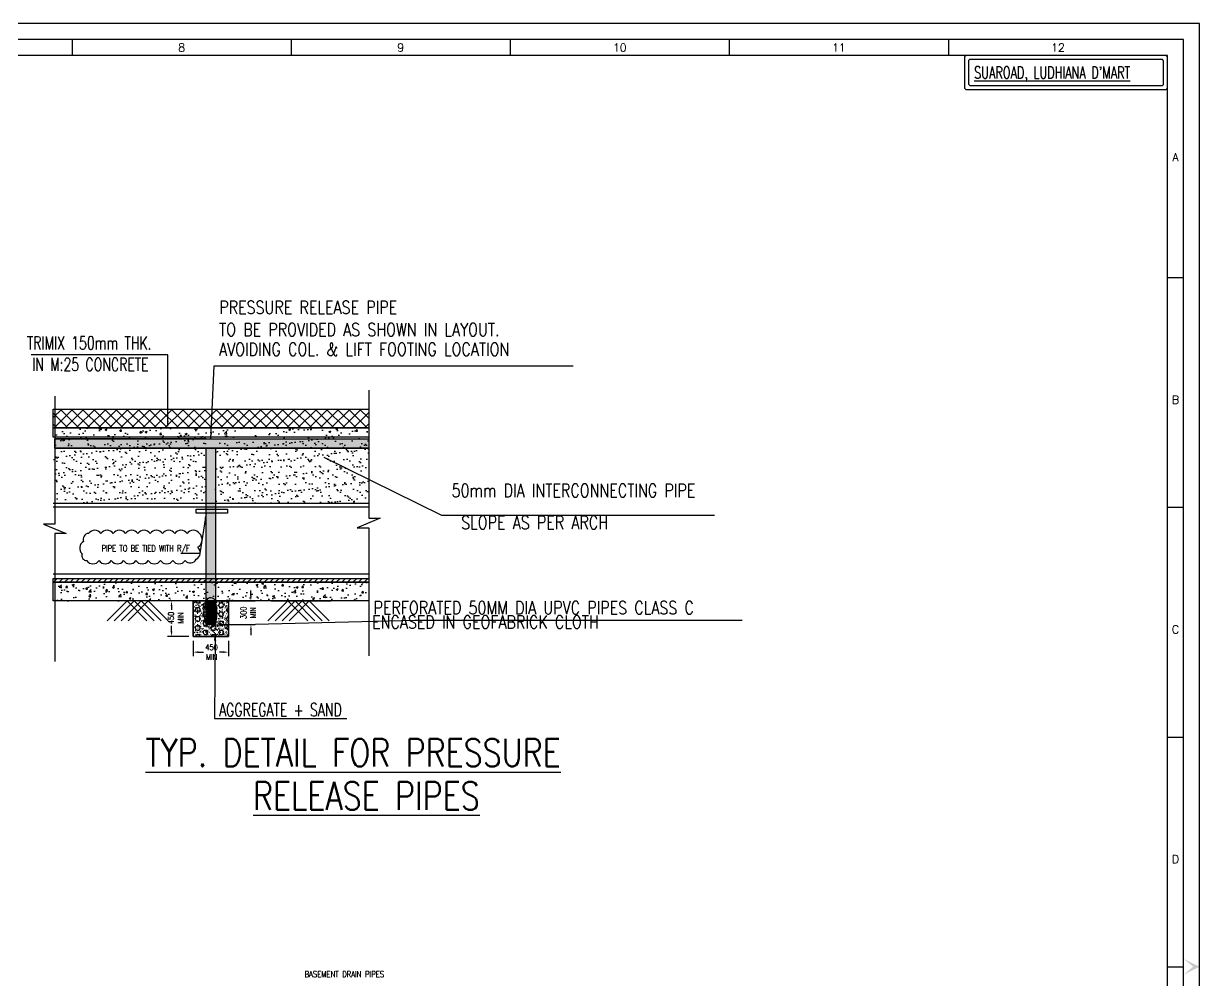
# Model space of a CAD drawing. Extents: x 345615 to 1272425, y -526289 to -156124.
# Drawn here: x 887483 to 943727, y -411667 to -365888 of the extents above; entities that cross this region are included whole.
import ezdxf
from ezdxf.enums import TextEntityAlignment as Align

# ---------------------------------------------------------------- set-up
doc = ezdxf.new("R2010")
doc.units = 0
doc.header["$LTSCALE"] = 500
doc.header["$MEASUREMENT"] = 0
doc.header["$PDMODE"] = 35
doc.header["$PDSIZE"] = -15
doc.layers.get('DEFPOINTS').update_dxf_attribs({"color": 4})
for name, color, linetype in [('CLOUD', 7, 'Continuous'), ('DIM', 5, 'Continuous'), ('Pipes', 1, 'Continuous'), ('PNA', 10, 'Continuous'), ('S-BEAM OUTER', 4, 'Continuous'), ('S-BRECK LINE', 8, 'Continuous'), ('S-CONCRET LINE', 4, 'Continuous'), ('S-DIM-1', 5, 'Continuous'), ('S-FILLING', 9, 'Continuous'), ('S-HATCH', 253, 'Continuous'), ('S-PCC', 9, 'Continuous'), ('S-REINFORCEMENT', 6, 'Continuous'), ('S-TEXT-1', 4, 'Continuous'), ('SCHEDULE LINE-1', 7, 'Continuous'), ('SHEET', 7, 'Continuous'), ('TITLE', 4, 'Continuous')]:
    doc.layers.add(name, color=color, linetype=linetype)
doc.styles.add('ROMANS', font='simplex.shx', dxfattribs={"width": 0.8, "height": 275, "bigfont": 'bigfont.shx'})
doc.dimstyles.new('dim100', dxfattribs={"dimtxt": 250, "dimasz": 250, "dimexe": 200, "dimexo": 200, "dimgap": 100, "dimtad": 1, "dimdec": 0, "dimzin": 0, "dimdsep": 46, "dimtxsty": 'ROMANS', "dimcen": 0, "dimclrd": 5, "dimclre": 5, "dimclrt": 4, "dimadec": 0, "dimazin": 0, "dimtfac": 1, "dimtdec": 0, "dimtix": 1, "dimtofl": 0, "dimtmove": 2, "dimatfit": 3, "dimfxl": 0, "dimtolj": 1, "dimtzin": 0, "dimlwd": -1, "dimlwe": -1, "dimarcsym": 0})
doc.dimstyles.new('dim33.33', dxfattribs={"dimtxt": 250, "dimasz": 250, "dimexe": 200, "dimexo": 200, "dimgap": 100, "dimtad": 1, "dimdec": 0, "dimlfac": 0.333331, "dimzin": 0, "dimdsep": 46, "dimtxsty": 'ROMANS', "dimcen": 0, "dimclrd": 5, "dimclre": 5, "dimclrt": 4, "dimadec": 0, "dimazin": 0, "dimtfac": 1, "dimtdec": 0, "dimtix": 1, "dimtofl": 0, "dimtmove": 2, "dimatfit": 3, "dimfxl": 0, "dimtolj": 1, "dimtzin": 0, "dimlwd": -1, "dimlwe": -1, "dimarcsym": 0})
doc.dimstyles.new('YOGITA', dxfattribs={"dimtxt": 375, "dimasz": 350, "dimexe": 100, "dimexo": 100, "dimgap": 100, "dimtad": 1, "dimdec": 0, "dimzin": 0, "dimdsep": 46, "dimtxsty": 'ROMANS', "dimsah": 1, "dimcen": 0, "dimclrd": 5, "dimclre": 5, "dimclrt": 4, "dimadec": 0, "dimazin": 0, "dimtfac": 1, "dimtdec": 0, "dimtmove": 0, "dimatfit": 3, "dimfxl": 0, "dimfrac": 1, "dimtolj": 1, "dimtzin": 0, "dimarcsym": 0})

# ---------------------------------------------------------------- blocks, each defined once
blk = doc.blocks.new('FOLDER')
at = {"layer": 'PNA'}
for points in [[(-1250, 2500), (0, 0), (0, 1000)], [(1250, 2500), (0, 0), (0, 1000)]]:
    blk.add_solid(points, dxfattribs=at)
blk = doc.blocks.new('zw$C05B')
at = {"flags": 128}
blk.add_lwpolyline([(0, 0), (82749, 0), (82749, 58210), (0, 58210)], close=True, dxfattribs=at)
at = {"layer": 'PNA'}
for p, q in [((48106, 57718), (48106, 57226)), ((54838, 57718), (54838, 57226)), ((61569, 57718), (61569, 57226)), ((68301, 57718), (68301, 57226)), ((75033, 57718), (75033, 57226)), ((81765, 50402), (82257, 50402)), ((81765, 43342), (82257, 43342)), ((81765, 36282), (82257, 36282)), ((81765, 29223), (82257, 29223))]:
    blk.add_line(p, q, dxfattribs=at)
at = {"layer": 'PNA', "color": 1}
for points in [[(984, 492), (82257, 492), (82257, 57718), (984, 57718)], [(1968, 984), (81765, 984), (81765, 57226), (1968, 57226)]]:
    blk.add_lwpolyline(points, close=True, dxfattribs=at)
at = {"layer": 'PNA', "xscale": 0.1967862005670764, "yscale": 0.1967862005670764, "zscale": 0.1967862005670764, "rotation": 90}
blk.add_blockref('FOLDER', (82749, 29223), dxfattribs=at)
at = {"layer": 'PNA', "style": 'ROMANS'}
for s, p in [('8', (51473, 57472)), ('9', (58204, 57472)), ('10', (64936, 57472)), ('11', (71668, 57472)), ('12', (78400, 57472)), ('A', (82011, 54102)), ('B', (82011, 46649)), ('C', (82011, 39589)), ('D', (82011, 32529))]:
    blk.add_text(s, height=246, dxfattribs=at).set_placement(p, align=Align.MIDDLE)
blk = doc.blocks.new('*D780')
at = {"layer": 'DEFPOINTS', "color": 0}
for p in [(896665, -393509), (896665, -394644), (898359, -394644)]:
    blk.add_point(p, dxfattribs=at)
at = {"layer": 'Pipes', "color": 5}
for p, q in [((898359, -393259), (898359, -393009)), ((896865, -393509), (898559, -393509)), ((896865, -394644), (898559, -394644)), ((898359, -394894), (898359, -395144))]:
    blk.add_line(p, q, dxfattribs=at)
for points in [[(898318, -393259), (898401, -393259), (898359, -393509)], [(898318, -394894), (898401, -394894), (898359, -394644)]]:
    blk.add_solid(points, dxfattribs=at)
at = {"layer": 'Pipes', "color": 4, "insert": (898233, -394077), "char_height": 275, "attachment_point": 5, "rotation": 90, "style": 'ROMANS'}
blk.add_mtext('\\A1;300 \\PMIN', dxfattribs=at)
blk = doc.blocks.new('*D781')
at = {"layer": 'DEFPOINTS', "color": 0}
for p in [(895609, -393509), (894562, -395212), (895591, -395212)]:
    blk.add_point(p, dxfattribs=at)
at = {"layer": 'Pipes', "color": 5}
for p, q in [((895409, -393509), (894362, -393509)), ((894562, -393759), (894562, -393943)), ((894562, -394962), (894562, -394709)), ((895391, -395212), (894362, -395212))]:
    blk.add_line(p, q, dxfattribs=at)
for points in [[(894520, -393759), (894603, -393759), (894562, -393509)], [(894520, -394962), (894603, -394962), (894562, -395212)]]:
    blk.add_solid(points, dxfattribs=at)
at = {"layer": 'Pipes', "color": 4, "insert": (894765, -394326), "char_height": 275, "attachment_point": 5, "rotation": 90, "style": 'ROMANS'}
blk.add_mtext('\\A1;450 \\PMIN', dxfattribs=at)
blk = doc.blocks.new('*D782')
at = {"layer": 'DEFPOINTS', "color": 0}
for p in [(895591, -395212), (897293, -395212), (895591, -395959)]:
    blk.add_point(p, dxfattribs=at)
at = {"layer": 'Pipes', "color": 5}
for p, q in [((895591, -395412), (895591, -396159)), ((897293, -395412), (897293, -396159)), ((895841, -395959), (896094, -395959)), ((897043, -395959), (896860, -395959))]:
    blk.add_line(p, q, dxfattribs=at)
for points in [[(895841, -395918), (895841, -396001), (895591, -395959)], [(897043, -395918), (897043, -396001), (897293, -395959)]]:
    blk.add_solid(points, dxfattribs=at)
at = {"layer": 'Pipes', "color": 4, "insert": (896477, -395959), "char_height": 275, "attachment_point": 5, "style": 'ROMANS'}
blk.add_mtext('\\A1;450 \\PMIN', dxfattribs=at)

msp = doc.modelspace()

# ---------------------------------------------------------------- hatches: boundary and pattern name
at = {"layer": 'Pipes'}
h = msp.add_hatch(dxfattribs=at)
h.set_pattern_fill('ANSI31', color=1, scale=10)
h.set_pattern_definition([(45, (-1294620.3732, 435398.4122), (-0.8838834765, 0.8838834765), [])])
h.paths.add_polyline_path([(896219.988, -386207.808), (896664.593, -386207.808), (896664.593, -393509.493), (896219.988, -393509.493)])
h.paths.add_polyline_path([(888981.025, -385747.808), (903990.704, -385747.808), (903990.704, -386207.808), (888981.025, -386207.808)])
h = msp.add_hatch(dxfattribs=at)
h.set_pattern_fill('AR-SAND', color=251, scale=100)
h.set_pattern_definition([(37.5, (-1294620.37, 435398.41), (-6.299336, 192.682377), [0, -152, 0, -170, 0, -162.5]), (7.5, (-1294620.37, 435398.4), (176.97767, 282.214607), [0, -82, 0, -137, 0, -52.5]), (327.5, (-1294743.37, 435398.41), (311.414186, 0.565905), [0, -50, 0, -180, 0, -235]), (317.5, (-1294743.37, 435398.4), (300.61266, 87.767556), [0, -25, 0, -118, 0, -135])])
h.paths.add_polyline_path([(895591.222, -393509.495), (897293.357, -393509.486), (897293.363, -395211.626), (895591.228, -395211.634)])
h = msp.add_hatch(dxfattribs=at)
h.set_pattern_fill('HEX', color=253, scale=1000)
h.set_pattern_definition([(0, (-1294620.37, 435398.41), (0, 216.50635), [125, -250]), (120, (-1294620.37, 435398.41), (-187.5, -108.253175), [125, -250]), (60, (-1294495.37, 435398.41), (-187.5, 108.253175), [125, -250])])
h.paths.add_polyline_path([(895591.222, -393509.495), (897293.357, -393509.486), (897293.363, -395211.626), (895591.228, -395211.634)])
h = msp.add_hatch(dxfattribs=at)
h.set_pattern_fill('DOTS', color=4, scale=200)
h.set_pattern_definition([(0, (-1294620.373, 435398.412), (6.25, 12.5), [0, -12.5])])
h.paths.add_polyline_path([(896219.987, -393509.492), (896664.593, -393509.492), (896664.593, -394644.256), (896219.987, -394644.256)])
at = {"layer": 'S-FILLING', "linetype": 'ByBlock'}
h = msp.add_hatch(dxfattribs=at)
h.set_pattern_fill('AR-SAND', color=256, scale=300, style=0)
h.set_pattern_definition([(37.5, (-28852924.5, 1685679.2), (-18.8980074, 578.047131), [0, -456, 0, -510, 0, -487.5]), (7.5, (-28852924.5, 1685679.2), (530.933012, 846.64382), [0, -246, 0, -411, 0, -157.5]), (327.5, (-28853293.5, 1685679.2), (934.2425585, 1.697716), [0, -150, 0, -540, 0, -705]), (317.5, (-28853293.5, 1685679.2), (901.837981, 263.30267), [0, -75, 0, -354, 0, -405])])
h.paths.add_polyline_path([(903990.705, -385679.503), (896669.988, -385679.507), (896669.988, -388829.503), (903990.706, -388829.503)])
h.paths.add_polyline_path([(896219.988, -385679.507), (888899.272, -385679.51), (888899.271, -388829.503), (896219.988, -388829.503)])
h.paths.add_polyline_path([(890884.46, -387259.824), (893884.46, -387259.824), (893884.46, -386134.824), (890884.46, -386134.824)], flags=24)
h.paths.add_polyline_path([(889686.246, -388711.899), (895757.675, -388711.899), (895757.675, -386997.614), (889686.246, -386997.614)], flags=24)
at = {"layer": 'S-HATCH', "linetype": 'ByBlock'}
h = msp.add_hatch(dxfattribs=at)
h.set_pattern_fill('ANSI37', color=256, scale=3000)
h.set_pattern_definition([(45, (-26335487.42, 881263.53), (-265.165043, 265.165043), []), (135, (-26335487.42, 881263.53), (-265.165043, -265.165043), [])])
h.paths.add_polyline_path([(888899.272, -385229.51), (888899.272, -384329.51), (903990.704, -384329.504), (903990.704, -385229.504)])
at = {"layer": 'S-HATCH'}
h = msp.add_hatch(dxfattribs=at)
h.set_pattern_fill('ANSI31', color=256, scale=1500, style=0)
h.set_pattern_definition([(45, (-28907056.69, 1682130.9), (-132.5825215, 132.5825215), [])])
h.paths.add_polyline_path([(888899.272, -392609.496), (888899.272, -392429.508), (903990.704, -392429.501), (903990.705, -392609.489)])
at = {"layer": 'S-PCC', "linetype": 'ByBlock'}
h = msp.add_hatch(dxfattribs=at)
h.set_pattern_fill('AR-CONC,_O', color=256, scale=133.333333)
h.set_pattern_definition([(50, (-33167375.6, 437425), (956.34691, -83.669513), [100, -1100]), (355, (-33167375.6, 437425), (-185.001778, 1002.922845), [80, -880]), (100.4514445, (-33167295.9, 437418.1), (771.34513, 919.253321), [84.986923, -934.85615]), (46.1842, (-33167375.6, 437691.7), (1422.98844, -220.692374), [150, -1650]), (96.6356355, (-33167257, 437673.3), (1246.21593, 1298.8248), [127.480456, -1402.285013]), (351.184164, (-33167375.6, 437691.7), (1246.215927, 1298.8248), [120, -1320]), (21, (-33167242.25, 437625), (795.87607, -536.825188), [100, -1100]), (326, (-33167242.3, 437625), (324.420443, 966.866727), [80, -880]), (71.4514447, (-33167175.9, 437580.3), (1120.296502, 430.041537), [84.98692, -934.85615]), (37.5, (-33167375.6, 437425.03), (16.2131404, 443.8584718), [0, -869.333333, 0, -893.333333, 0, -883.333333]), (7.5, (-33167375.6, 437425.03), (350.759383, 525.8822825), [0, -509.333333, 0, -849.333333, 0, -336.666667]), (327.5, (-33167672.92, 437425.03), (711.7632482, -30.0731623), [0, -333.333333, 0, -1040, 0, -1380]), (317.5, (-33167806.25, 437425.03), (777.581559, 133.47331), [0, -433.333333, 0, -690.666667, 0, -980])])
h.paths.add_polyline_path([(888899.272, -385679.51), (888899.272, -385229.51), (903990.704, -385229.503), (903990.704, -385679.503)])
h = msp.add_hatch(dxfattribs=at)
h.set_pattern_fill('AR-CONC,_O', color=256, scale=133.333333)
h.set_pattern_definition([(50, (-33328985.1, 430044.9), (956.34691, -83.669513), [100, -1100]), (355, (-33328985.1, 430044.9), (-185.001778, 1002.922845), [80, -880]), (100.4514445, (-33328905.4, 430038), (771.34513, 919.253321), [84.986923, -934.85615]), (46.1842, (-33328985.1, 430311.6), (1422.98844, -220.692374), [150, -1650]), (96.6356355, (-33328866.5, 430293.2), (1246.21593, 1298.8248), [127.480456, -1402.285013]), (351.184164, (-33328985.1, 430311.6), (1246.215927, 1298.8248), [120, -1320]), (21, (-33328851.8, 430244.9), (795.87607, -536.825188), [100, -1100]), (326, (-33328851.8, 430244.9), (324.420443, 966.866727), [80, -880]), (71.4514447, (-33328785.5, 430200.2), (1120.296502, 430.041537), [84.98692, -934.85615]), (37.5, (-33328985.1, 430044.94), (16.2131404, 443.8584718), [0, -869.333333, 0, -893.333333, 0, -883.333333]), (7.5, (-33328985.1, 430044.94), (350.759383, 525.8822825), [0, -509.333333, 0, -849.333333, 0, -336.666667]), (327.5, (-33329282.44, 430044.94), (711.7632482, -30.0731623), [0, -333.333333, 0, -1040, 0, -1380]), (317.5, (-33329415.8, 430044.94), (777.581559, 133.47331), [0, -433.333333, 0, -690.666667, 0, -980])])
h.paths.add_polyline_path([(888899.272, -393509.481), (888899.272, -392609.481), (903990.705, -392609.504), (903990.705, -393509.504)])

# ---------------------------------------------------------------- linework, layer by layer
at = {"linetype": 'ByBlock', "lineweight": -2}
msp.add_lwpolyline([(895893.841, -390277.21, 0.52056705), (895305.467, -390277.21, 0.52056705), (894717.093, -390277.21, 0.52056705), (894128.719, -390277.21, 0.52056705), (893540.345, -390277.21, 0.52056705), (892951.972, -390277.21, 0.52056705), (892363.598, -390277.21, 0.52056705), (891775.224, -390277.21, 0.52056705), (891186.85, -390277.21, 0.52056705), (890598.476, -390277.21, 0.52056705), (890358.325, -390669.541, 0.52056705), (890288.485, -391253.756, 0.52056705), (890506.183, -391582.757, 0.52056705), (891094.557, -391582.757, 0.52056705), (891682.931, -391582.757, 0.52056705), (892271.305, -391582.757, 0.52056705), (892859.679, -391582.757, 0.52056705), (893448.053, -391582.757, 0.52056705), (894036.427, -391582.757, 0.52056705), (894624.801, -391582.757, 0.52056705), (895213.175, -391582.757, 0.52056705), (895745.339, -391519.428, 0.52056705), (895815.18, -390935.214, 0.52056705)], format="xyb", close=True, dxfattribs=at)
at = {"layer": 'DIM', "linetype": 'Continuous'}
msp.add_lwpolyline([(895736.991, -389125.395), (897238.752, -389125.395), (897238.752, -389313.588), (895736.991, -389313.588)], close=True, dxfattribs=at)
at = {"layer": 'Pipes'}
for p, q in [((895591.222, -393509.495), (897293.365, -393509.493)), ((897293.359, -394076.866), (897292.628, -394048.075)), ((895591.236, -395211.634), (897293.363, -395211.62))]:
    msp.add_line(p, q, dxfattribs=at)
at = {"layer": 'Pipes', "color": 1}
for p, q in [((895591.222, -393509.495), (895591.236, -395211.633)), ((897293.365, -393509.486), (897293.363, -395211.626)), ((897293.363, -395211.626), (895591.236, -395211.625))]:
    msp.add_line(p, q, dxfattribs=at)
for points in [[(888981.025, -385747.808), (903990.704, -385747.808), (903990.704, -386207.808), (888981.025, -386207.808)], [(896219.988, -386207.808), (896664.593, -386207.808), (896664.593, -393509.493), (896219.988, -393509.493)]]:
    msp.add_lwpolyline(points, close=True, dxfattribs=at)
at = {"layer": 'Pipes', "color": 4}
for points in [[(895591.222, -393509.495), (897293.357, -393509.486), (897293.363, -395211.626), (895591.228, -395211.634)], [(896219.987, -393509.492), (896664.593, -393509.492), (896664.593, -394644.256), (896219.987, -394644.256)]]:
    msp.add_lwpolyline(points, close=True, dxfattribs=at)
at = {"layer": 'Pipes', "color": 3}
msp.add_lwpolyline([(896219.988, -393509.492, 0.197937926), (896219.988, -394644.256, 0.555116491), (896664.593, -394635.877, 0.132684168), (896664.593, -393531.882, 0.735399806), (896219.987, -393509.492, -31.763472057)], format="xyb", dxfattribs=at)
at = {"layer": 'S-BEAM OUTER'}
for p, q in [((896219.988, -385747.811), (888981.025, -385747.808)), ((888981.025, -385747.808), (903990.704, -385747.808)), ((888981.025, -386207.808), (896219.988, -386207.808)), ((896664.593, -386207.808), (903990.704, -386207.808))]:
    msp.add_line(p, q, dxfattribs=at)
for points in [[(896219.988, -385747.811), (896219.988, -385747.808), (896664.593, -385747.808)], [(896664.593, -386207.808), (896664.593, -394644.256), (896219.988, -394644.256), (896219.988, -386207.808)]]:
    msp.add_lwpolyline(points, dxfattribs=at)
at = {"layer": 'S-BRECK LINE'}
for points in [[(903990.704, -383429.549), (903990.706, -389553.892), (904540.202, -389553.892), (903441.211, -390005.154), (903990.706, -390005.154), (903990.703, -396129.497)], [(888981.026, -383711.849), (888981.023, -389836.192), (888431.528, -389836.192), (889530.519, -390287.454), (888981.023, -390287.454), (888981.027, -396411.797)]]:
    msp.add_lwpolyline(points, dxfattribs=at)
at = {"layer": 'S-CONCRET LINE', "ltscale": 2500}
for p, q in [((888899.271, -388829.503), (903990.706, -388829.503)), ((888899.272, -392429.504), (903990.705, -392429.504))]:
    msp.add_line(p, q, dxfattribs=at)
at = {"layer": 'S-HATCH'}
for points in [[(888899.272, -385229.51), (888899.272, -384329.51), (903990.704, -384329.504), (903990.704, -385229.504)], [(888899.272, -392609.496), (888899.272, -392429.508), (903990.704, -392429.501), (903990.705, -392609.489)]]:
    msp.add_lwpolyline(points, close=True, dxfattribs=at)
at = {"layer": 'S-PCC'}
for p, q in [((894242.679, -393509.493), (891396.51, -393509.493)), ((899332.95, -393509.496), (902179.118, -393509.496))]:
    msp.add_line(p, q, dxfattribs=at)
for points in [[(888899.272, -385679.51), (888899.272, -385229.51), (903990.704, -385229.503), (903990.704, -385679.503)], [(888899.272, -393509.481), (888899.272, -392609.481), (903990.705, -392609.504), (903990.705, -393509.504)]]:
    msp.add_lwpolyline(points, close=True, dxfattribs=at)
for points in [[(893387.805, -394464.09), (892433.211, -393509.496), (891478.616, -394464.09)], [(893725.305, -394464.09), (892770.711, -393509.496), (891816.116, -394464.09)], [(894062.805, -394464.09), (893108.211, -393509.496), (892153.616, -394464.09)], [(894400.305, -394464.09), (893445.711, -393509.496), (892491.116, -394464.09)], [(899175.324, -394464.093), (900129.918, -393509.499), (901084.512, -394464.093)], [(899512.824, -394464.093), (900467.418, -393509.499), (901422.012, -394464.093)], [(899850.324, -394464.093), (900804.918, -393509.499), (901759.512, -394464.093)], [(900187.824, -394464.093), (901142.418, -393509.499), (902097.012, -394464.093)]]:
    msp.add_lwpolyline(points, dxfattribs=at)
at = {"layer": 'S-REINFORCEMENT', "color": 5}
for points in [[(903990.706, -389029.503), (888899.271, -389029.503)], [(903990.705, -392229.504), (888899.271, -392229.504)]]:
    msp.add_lwpolyline(points, dxfattribs=at)
at = {"layer": 'SCHEDULE LINE-1', "color": 2}
for points in [[(932487.478, -367512.916), (932487.478, -368950.416, 0.414213562), (932581.228, -369044.166), (942101.512, -369044.166, 0.414213562), (942195.262, -368950.416), (942195.262, -367512.916, 0.414213562), (942101.512, -367419.166), (932581.228, -367419.166, 0.414213562)], [(932674.978, -367700.416), (932674.978, -368756.666, 0.414213562), (932774.978, -368856.666), (941914.012, -368856.666, 0.414213562), (942007.762, -368762.916), (942007.762, -367700.416, 0.414213562), (941914.012, -367606.666), (932768.728, -367606.666, 0.414213562)]]:
    msp.add_lwpolyline(points, format="xyb", close=True, dxfattribs=at)

# ---------------------------------------------------------------- block references
at = {"layer": 'SHEET', "xscale": 1.556519070149563, "yscale": 1.556519070149563, "zscale": 1.556519070149563}
msp.add_blockref('zw$C05B', (814927, -456492.771), dxfattribs=at)

# ---------------------------------------------------------------- texts
at = {"layer": 'S-TEXT-1', "style": 'ROMANS'}
for s, height, width, p in [('PRESSURE RELEASE PIPE', 625, 0.8, (896845.483, -379465.836)), ('TO BE PROVIDED AS SHOWN IN LAYOUT.', 625, 0.8, (896834.168, -380531.811)), ('TRIMIX 150mm THK.', 625, 0.7, (887643.751, -381165.568)), ('AVOIDING COL. & LIFT FOOTING LOCATION ', 625, 0.8, (896834.168, -381473.24)), ('IN M:25 CONCRETE', 625, 0.7, (887893.751, -382196.282)), ('50mm DIA INTERCONNECTING PIPE', 625, 0.8, (907956.943, -388226.73)), ('SLOPE AS PER ARCH', 625, 0.8, (908413.13, -389757.844)), ('PERFORATED 50MM DIA UPVC PIPES CLASS C', 625, 0.8, (904223.425, -393836.029)), ('ENCASED IN GEOFABRICK CLOTH', 625, 0.8, (904153.12, -394519.042)), ('BASEMENT DRAIN PIPES', 300, 0.8, (900922.399, -411363.937))]:
    msp.add_text(s, height=height, dxfattribs=dict(at, width=width)).set_placement(p, align=Align.MIDDLE_LEFT)
at = {"layer": 'S-TEXT-1', "style": 'ROMANS', "width": 0.7}
for s, height, p in [('PIPE TO BE TIED WITH R/F', 300, (891221.302, -391146.863)), ('AGGREGATE + SAND ', 625, (896832.967, -399028.219))]:
    msp.add_text(s, height=height, dxfattribs=at).set_placement(p)
at = {"layer": 'TITLE', "style": 'ROMANS', "width": 0.7}
msp.add_text("%%USUAROAD, LUDHIANA D'MART", height=562.5, dxfattribs=at).set_placement((932950.713, -368231.666), align=Align.MIDDLE_LEFT)
at = {"layer": 'TITLE', "style": 'ROMANS', "width": 0.8}
for s, p in [('%%UTYP. DETAIL FOR PRESSURE', (893311.974, -401432.14)), ('%%URELEASE PIPES', (898461.694, -403498.371))]:
    msp.add_text(s, height=1329.23077, dxfattribs=at).set_placement(p)

# ---------------------------------------------------------------- dimensions: what is measured, and where the dimension line sits
at = {"layer": 'Pipes', "color": 1}
for base, p1, p2, text, picture, middle in [((898359.457, -394644.256), (896664.593, -393509.493), (896664.593, -394644.256), '300 \\PMIN', '*D780', (898233.264, -394076.875)), ((894561.505, -395211.625), (895608.939, -393509.497), (895591.236, -395211.625), '450 \\PMIN', '*D781', (894765.441, -394326.19))]:
    dim = msp.add_linear_dim(base=base, p1=p1, p2=p2, angle=90, text=text, dimstyle='dim100', override={"dimarcsym": 1}, dxfattribs=at)
    dim.commit()
    dim.dimension.update_dxf_attribs({"geometry": picture, "text_midpoint": middle, "dimtype": 160})
dim = msp.add_linear_dim(base=(895591.244, -395959.314), p1=(897293.363, -395211.62), p2=(895591.244, -395211.634), text='450 \\PMIN', dimstyle='dim100', override={"dimarcsym": 1}, dxfattribs=at)
dim.commit()
dim.dimension.update_dxf_attribs({"geometry": '*D782', "text_midpoint": (896476.669, -395959.314), "dimtype": 160})

# ---------------------------------------------------------------- leaders
for points, dimstyle, override in [([(894384.46, -385145.298), (894384.46, -381737.408), (887856.586, -381737.408)], 'dim100', {"dimgap": 100, "dimtad": 0}), ([(901850.61, -386637.867), (907480.878, -389407.002), (920533.276, -389407.002)], 'dim33.33', {"dimgap": 100, "dimtad": 0}), ([(896219.988, -389313.588), (895914.218, -391239.209), (895003.064, -391239.209)], 'dim100', {"dimgap": 100, "dimtad": 0, "dimfxl": 50, "dimarcsym": 1}), ([(896664.593, -394672.671), (906193.454, -394430.739), (921855.133, -394430.739)], 'dim33.33', {"dimgap": 100, "dimtad": 0})]:
    msp.add_leader(points, dimstyle=dimstyle, override=override)
at = {"layer": 'CLOUD', "linetype": 'Continuous'}
msp.add_leader([(896647.151, -395055.414), (896609.93, -399128.214), (902938.922, -399128.214)], dimstyle='YOGITA', override={"dimgap": 100, "dimtad": 0}, dxfattribs=at)
at = {"layer": 'S-DIM-1'}
msp.add_leader([(896442.291, -385747.808), (896598.361, -382265.231), (913770.234, -382265.231)], dimstyle='dim100', override={"dimasz": 312.5}, dxfattribs=at)

doc.saveas('drawing.dxf')
